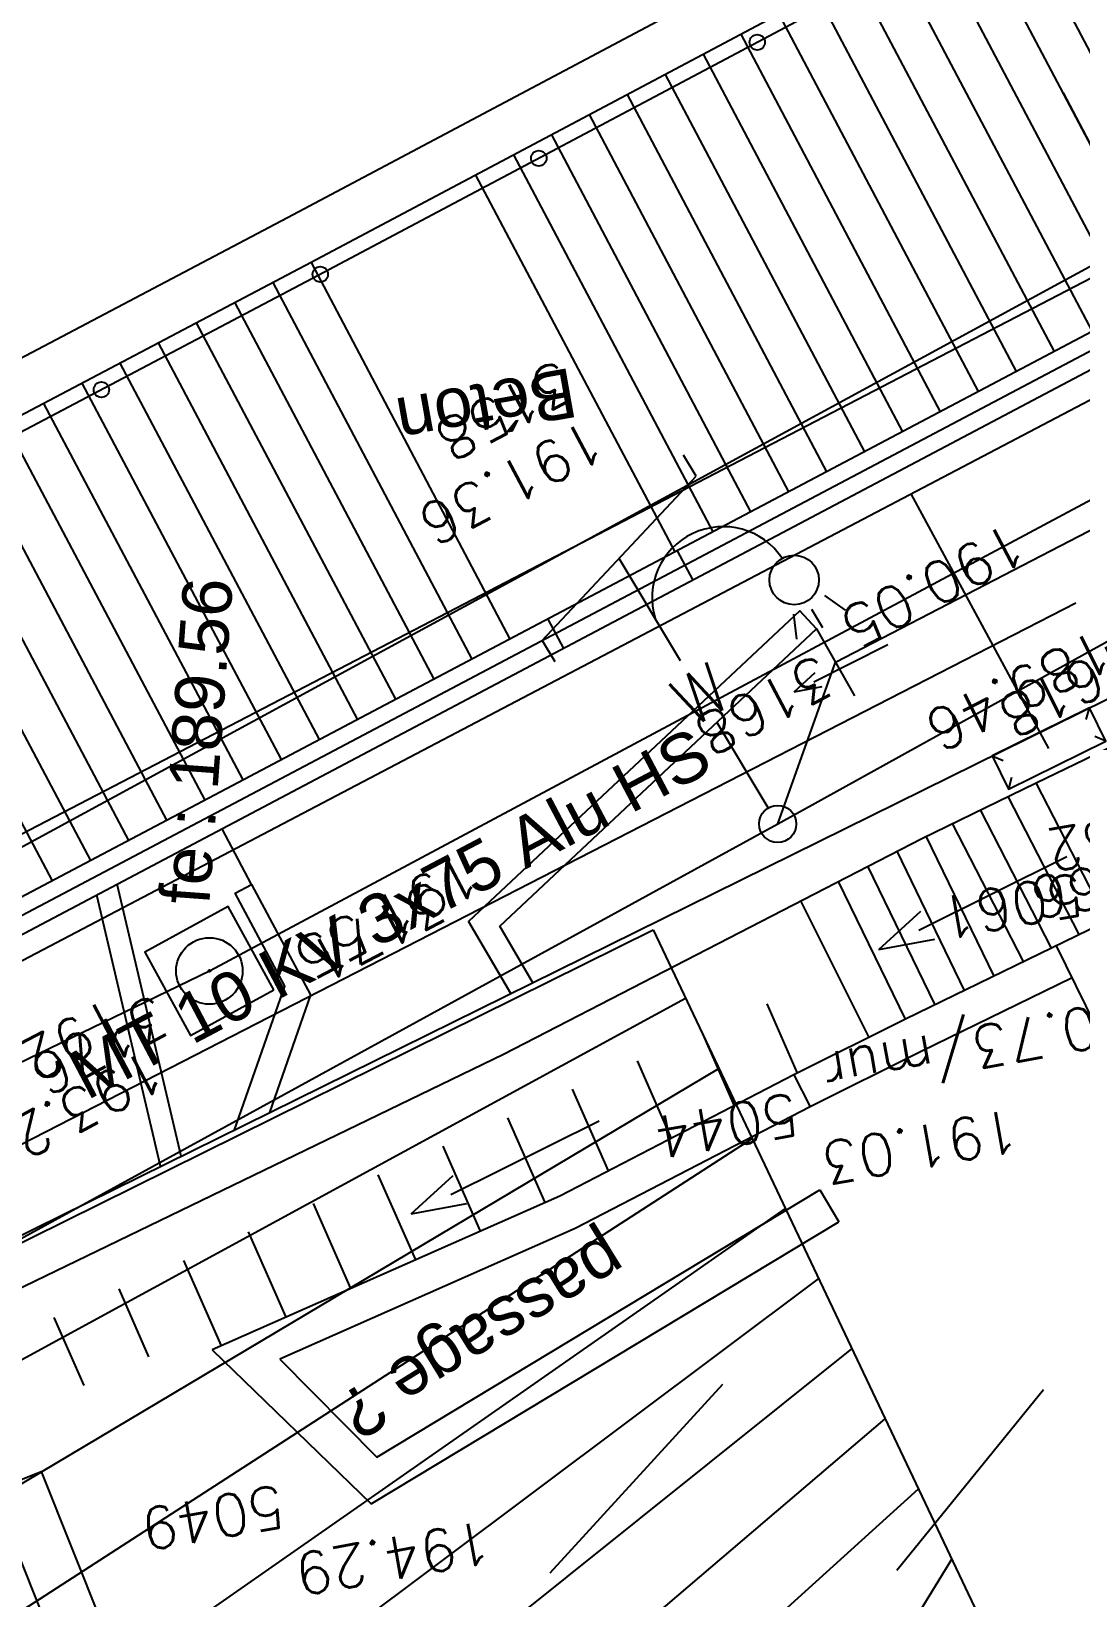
# Model space of a CAD drawing. Extents: x 0 to 613264, y -387505 to 675.
# Drawn here: x 483346 to 491830, y -250316 to -237655 of the extents above; entities that cross this region are included whole.
import ezdxf
from ezdxf.enums import TextEntityAlignment as Align
from ezdxf.lldxf.tags import DXFTag

# ---------------------------------------------------------------- set-up
doc = ezdxf.new("R2010")
doc.units = 0
for name, color, linetype in [('AEP_SSL', 252, 'Continuous'), ('CAB_SSL', 252, 'Continuous'), ('EDF_SSL', 252, 'Texte-Electricite'), ('Fond topo - ASS', 252, 'Continuous'), ('Fond topo - BAT_ANN', 252, 'Continuous'), ('Fond topo - BAT_TXT', 252, 'Continuous'), ('Fond topo - CLO_LEG', 252, 'Continuous'), ('Fond topo - CLO_MUR', 252, 'Continuous'), ('Fond topo - EDF', 252, 'Continuous'), ('Fond topo - ESPACE_BOISE', 252, 'Continuous'), ('Fond topo - GAZ', 252, 'Continuous'), ('Fond topo - TAL_HAC', 252, 'Continuous'), ('Fond topo - VOI_TXT', 252, 'Continuous'), ('Fond topo - Z_500', 252, 'Continuous'), ('GAZ_SSL', 252, 'Texte-GAZ'), ('prlm-VRD', 2, 'Continuous'), ('SA - EBC', 252, 'Continuous'), ('TELECOM_SSL', 252, 'Texte-Telecom'), ('UNITAIRE SSL', 252, 'UNITAIRE')]:
    doc.layers.add(name, color=color, linetype=linetype)
for name, color, linetype, plot in [('Fond topo - N', 252, 'Continuous', False), ('Fond topo - NCACHE', 252, 'Continuous', False), ('Fond topo - ZCACHE', 252, 'Continuous', False)]:
    doc.layers.add(name, color=color, linetype=linetype, plot=plot)
doc.layers.add('Fond topo - P', color=252, linetype='Continuous', lineweight=50)
doc.styles.add('2000_ARIAL', font='arial.ttf', dxfattribs={"height": 0.400000006})
doc.styles.add('Lignes', font='arial.ttf', dxfattribs={"height": 0.35})
doc.styles.add('LignesA', font='arial.ttf', dxfattribs={"height": 0.349999994})
doc.styles.add('SIMPLEX', font='simplex_.ttf', dxfattribs={"height": 1.25})
doc.styles.add('TP-C_Autocad_Standard', font='simplex_.ttf', dxfattribs={"height": 1})
doc.styles.add('Tronçons', font='arial.ttf', dxfattribs={"height": 0.25})
tags = doc.linetypes.add('L1', pattern=[1.0000000298023224, 0.6000000238418579, -0.4000000059604645]).pattern_tags.tags
tags[6:7] = [DXFTag(74, 4), DXFTag(75, 0), DXFTag(340, '0'), DXFTag(46, 0.0), DXFTag(50, 0.0), DXFTag(44, 0.0), DXFTag(45, 0.0)]
tags[4:5] = [DXFTag(74, 4), DXFTag(75, 0), DXFTag(340, '0'), DXFTag(46, 0.0), DXFTag(50, 0.0), DXFTag(44, 0.0), DXFTag(45, 0.0)]
tags = doc.linetypes.add('L16', pattern=[0.37500001490116125, 0.300000011920929, -0.07500000298023224]).pattern_tags.tags
tags[6:7] = [DXFTag(74, 4), DXFTag(75, 0), DXFTag(340, '0'), DXFTag(46, 0.0), DXFTag(50, 0.0), DXFTag(44, 0.0), DXFTag(45, 0.0)]
tags[4:5] = [DXFTag(74, 4), DXFTag(75, 0), DXFTag(340, '0'), DXFTag(46, 0.0), DXFTag(50, 0.0), DXFTag(44, 0.0), DXFTag(45, 0.0)]
tags = doc.linetypes.add('Texte-BT', pattern='A,5,-0.25,["BT",Lignes,S=1,R=0,X=0,Y=-0.18],-1.25', length=6.5).pattern_tags.tags
tags[15:16] = [DXFTag(74, 4), DXFTag(75, 0), DXFTag(340, '0'), DXFTag(46, 0.0), DXFTag(50, 0.0), DXFTag(44, 0.0), DXFTag(45, 0.0)]
tags[4:5] = [DXFTag(74, 4), DXFTag(75, 0), DXFTag(340, '0'), DXFTag(46, 0.0), DXFTag(50, 0.0), DXFTag(44, 0.0), DXFTag(45, 0.0)]
tags = doc.linetypes.add('Texte-Electricite', pattern='A,5,-0.25,["ELEC",Lignes,S=1,R=0,X=0,Y=-0.18],-1.25', length=6.5).pattern_tags.tags
tags[15:16] = [DXFTag(74, 4), DXFTag(75, 0), DXFTag(340, '0'), DXFTag(46, 0.0), DXFTag(50, 0.0), DXFTag(44, 0.0), DXFTag(45, 0.0)]
tags[4:5] = [DXFTag(74, 4), DXFTag(75, 0), DXFTag(340, '0'), DXFTag(46, 0.0), DXFTag(50, 0.0), DXFTag(44, 0.0), DXFTag(45, 0.0)]
tags = doc.linetypes.add('Texte-GAZ', pattern='A,5,-0.25,["GAZ",Lignes,S=1,R=0,X=0,Y=-0.18],-1.25', length=6.5).pattern_tags.tags
tags[15:16] = [DXFTag(74, 4), DXFTag(75, 0), DXFTag(340, '0'), DXFTag(46, 0.0), DXFTag(50, 0.0), DXFTag(44, 0.0), DXFTag(45, 0.0)]
tags[4:5] = [DXFTag(74, 4), DXFTag(75, 0), DXFTag(340, '0'), DXFTag(46, 0.0), DXFTag(50, 0.0), DXFTag(44, 0.0), DXFTag(45, 0.0)]
tags = doc.linetypes.add('Texte-MT', pattern='A,5,-0.25,["MT",Lignes,S=1,R=0,X=0,Y=-0.18],-1.25', length=6.5).pattern_tags.tags
tags[15:16] = [DXFTag(74, 4), DXFTag(75, 0), DXFTag(340, '0'), DXFTag(46, 0.0), DXFTag(50, 0.0), DXFTag(44, 0.0), DXFTag(45, 0.0)]
tags[4:5] = [DXFTag(74, 4), DXFTag(75, 0), DXFTag(340, '0'), DXFTag(46, 0.0), DXFTag(50, 0.0), DXFTag(44, 0.0), DXFTag(45, 0.0)]
tags = doc.linetypes.add('Texte-Telecom', pattern='A,5,-0.25,["TEL",Lignes,S=1,R=0,X=0,Y=-0.18],-1.25', length=6.5).pattern_tags.tags
tags[15:16] = [DXFTag(74, 4), DXFTag(75, 0), DXFTag(340, '0'), DXFTag(46, 0.0), DXFTag(50, 0.0), DXFTag(44, 0.0), DXFTag(45, 0.0)]
tags[4:5] = [DXFTag(74, 4), DXFTag(75, 0), DXFTag(340, '0'), DXFTag(46, 0.0), DXFTag(50, 0.0), DXFTag(44, 0.0), DXFTag(45, 0.0)]
tags = doc.linetypes.add('Texte-TelecomA', pattern='A,5,-0.25,["TEL",LignesA,S=1,R=0,X=0,Y=-0.18],-1.25', length=6.5).pattern_tags.tags
tags[15:16] = [DXFTag(74, 4), DXFTag(75, 0), DXFTag(340, '0'), DXFTag(46, 0.0), DXFTag(50, 0.0), DXFTag(44, 0.0), DXFTag(45, 0.0)]
tags[4:5] = [DXFTag(74, 4), DXFTag(75, 0), DXFTag(340, '0'), DXFTag(46, 0.0), DXFTag(50, 0.0), DXFTag(44, 0.0), DXFTag(45, 0.0)]
tags = doc.linetypes.add('UNITAIRE', pattern='A,0.25,-0.2000000029802322,0,-0.2000000029802322,0.25,-0.300000011920929,["UNI",TP-C_Autocad_Standard,S=0.1500000059604645,R=0,X=-0.1,Y=-0.05],-0.449999988079071', length=1.650000095367432).pattern_tags.tags
tags[23:24] = [DXFTag(74, 4), DXFTag(75, 0), DXFTag(340, '0'), DXFTag(46, 0.0), DXFTag(50, 0.0), DXFTag(44, 0.0), DXFTag(45, 0.0)]
tags[12:13] = [DXFTag(74, 4), DXFTag(75, 0), DXFTag(340, '0'), DXFTag(46, 0.0), DXFTag(50, 0.0), DXFTag(44, 0.0), DXFTag(45, 0.0)]
tags[10:11] = [DXFTag(74, 4), DXFTag(75, 0), DXFTag(340, '0'), DXFTag(46, 0.0), DXFTag(50, 0.0), DXFTag(44, 0.0), DXFTag(45, 0.0)]
tags[8:9] = [DXFTag(74, 4), DXFTag(75, 0), DXFTag(340, '0'), DXFTag(46, 0.0), DXFTag(50, 0.0), DXFTag(44, 0.0), DXFTag(45, 0.0)]
tags[6:7] = [DXFTag(74, 4), DXFTag(75, 0), DXFTag(340, '0'), DXFTag(46, 0.0), DXFTag(50, 0.0), DXFTag(44, 0.0), DXFTag(45, 0.0)]
tags[4:5] = [DXFTag(74, 4), DXFTag(75, 0), DXFTag(340, '0'), DXFTag(46, 0.0), DXFTag(50, 0.0), DXFTag(44, 0.0), DXFTag(45, 0.0)]

# ---------------------------------------------------------------- blocks, each defined once
blk = doc.blocks.new('ASS01')
at = {"ltscale": 2, "flags": 128}
blk.add_lwpolyline([(0.499143, -0.5), (0.499143, 0.4991430000000001), (-0.5000000000000001, 0.4991430000000001), (-0.5000000000000001, -0.5)], close=True, dxfattribs=at)
at = {"ltscale": 2}
for radius in [0.35, 0.01]:
    blk.add_circle((0, 0), radius, dxfattribs=at)
blk = doc.blocks.new('ESC01')
at = {"ltscale": 2}
for p, q in [((1.338104, 0), (0, 0)), ((1.257547, 0.126415), (1.7, 0)), ((1.257547, -0.126415), (1.7, 0))]:
    blk.add_line(p, q, dxfattribs=at)
blk = doc.blocks.new('CLOLEG')
at = {"ltscale": 2}
blk.add_circle((0, 0), 0.0625, dxfattribs=at)
blk = doc.blocks.new('EDF02')
at = {"ltscale": 2}
for p, q in [((0.875, 2.75), (0.875, 2.95)), ((-0.875, 2.25), (0.875, 2.75)), ((0, 1.535431), (0, 2.5)), ((-0.875, 2.25), (-0.875, 2.05)), ((0.978086, 1.392164), (0.895804, 1.204402)), ((1.125, 1.349688), (1.125, 1.178214)), ((1.271914, 1.392164), (1.354196, 1.204402)), ((0, 0.15), (0, 0.9586370000000001))]:
    blk.add_line(p, q, dxfattribs=at)
for centre, radius in [((1.125, 1.625), 0.2), ((0, 0), 0.15)]:
    blk.add_circle(centre, radius, dxfattribs=at)
blk.add_arc((0.557686, 1.79611), 0.574625, 2.870977029506814, 166.0535219962534, dxfattribs=at)
at = {"style": 'SIMPLEX'}
blk.add_text('W', height=0.4, dxfattribs=at).set_placement((0, 1.217323), align=Align.MIDDLE_CENTER)
blk = doc.blocks.new('GAZ06')
at = {"ltscale": 2}
for p, q in [((-0.5, 0.5), (-0.426635, 0.255449)), ((0.4266350000000001, 0.255449), (0.5, 0.5))]:
    blk.add_line(p, q, dxfattribs=at)
at = {"ltscale": 2, "flags": 128}
blk.add_lwpolyline([(-0.5, -0.5), (0.5, -0.5), (0.5, 0.5), (-0.5, 0.5)], close=True, dxfattribs=at)
for points in [[(-0.426635, -0.255449), (-0.5, -0.5)], [(0.5, -0.5), (0.4266350000000001, -0.255449)]]:
    blk.add_lwpolyline(points, dxfattribs=at)
blk = doc.blocks.new('PTOPO')
at = {"layer": 'Fond topo - NCACHE', "style": 'SIMPLEX'}
blk.add_attdef('MAT', text='', height=0.34, dxfattribs=at).set_placement((0.09999999986030161, -0.09999999962747097), align=Align.TOP_LEFT)
at = {"layer": 'Fond topo - ZCACHE', "style": 'SIMPLEX'}
blk.add_attdef('ALT', (0.09999999986030161, 0.09999999962747097), '', height=0.34, dxfattribs=at)
blk = doc.blocks.new('A$C1F970F0F')
at = {"layer": 'SA - EBC'}
h = blk.add_hatch(dxfattribs=at)
h.set_pattern_fill('_USER', color=256, scale=74.99999999999999, angle=-325.7236014113932, style=0, pattern_type=0)
h.set_pattern_definition([(34.27639858860678, (-277130161.1279894, -473864756.7787022), (-42.238928459823, 61.97477650275113), [])])
edge = h.paths.add_edge_path()
edge.add_line((5801.470568619522, -3162.013069131843), (4083.559282644929, -3271.123614088357))
edge.add_line((4083.559282644929, -3271.123614088356), (4014.481307725509, -3717.332461968055))
edge.add_line((4014.48130772551, -3717.332461968055), (3135.517961824245, -3810.19300101904))
edge.add_line((3135.517961824245, -3810.19300101904), (2274.245008604417, -3693.648081323564))
edge.add_line((2274.245008604417, -3693.648081323564), (1554.636776175834, -3420.099318784944))
edge.add_arc((2508.775769578408, -2315.674454232369), 1459.498372788833, 157.1868533427094, 229.1754823893534, ccw=False)
edge.add_arc((1966.013830892235, -2087.371785851423), 870.6752834691503, 94.3015183869224, 157.1868533106914, ccw=False)
edge.add_line((1900.708697991695, -1219.149067345796), (2859.239020416566, -1223.495634912559))
edge.add_arc((3100.860739749298, 1265.329539486049), 2500.526305395239, 264.4549516394795, 302.9422754293212)
edge.add_arc((4209.331858878893, -445.3369775435177), 462.1229708170858, 302.9422754305585, 376.8336969250394)
edge.add_arc((2214.122706379954, -1049.006753214115), 2546.655714682971, 16.8336969158998, 38.14703645440247)
edge.add_arc((3041.32627014761, -399.2990096244524), 1494.806919462396, 38.14703657403813, 72.97328584086019)
edge.add_line((3479.031970107599, 1029.988031775616), (2182.437305702805, 1414.38613606858))
edge.add_line((2182.437305702805, 1414.38613606858), (1056.590900019184, 1822.819186472099))
edge.add_arc((1766.412018482452, 3779.442320525911), 2081.398594438606, 212.7495497786225, 250.0603089288685, ccw=False)
edge.add_line((15.86575126143373, 2653.472571668582), (-104.0907319930869, 3091.26353710603))
edge.add_line((-104.0907319930869, 3091.26353710603), (-169.6986146466322, 3639.54836895815))
edge.add_line((-169.6986146466322, 3639.548368958149), (-35.58090533515337, 6158.014854826562))
edge.add_arc((-194.3533792400212, 7143.826589584332), 998.5156357593988, 279.1493507374978, 373.962283499627)
edge.add_arc((2392.201579171132, 7786.918955579627), 1666.786287877102, 172.6269749467245, 193.9622835974407, ccw=False)
edge.add_arc((-45.50651600643437, 8102.354993671941), 791.2455775503726, -7.373025019439765, 16.43829965925021)
edge.add_line((713.3969204091394, 8326.263765657093), (486.7428317772967, 9142.81155059313))
edge.add_line((486.7428317772967, 9142.811550593131), (1338.845530021721, 9564.23852196786))
edge.add_line((1338.845530021721, 9564.23852196786), (1632.623584095551, 8945.24637913095))
edge.add_line((1632.623584095551, 8945.246379130947), (1394.029444699765, 8829.874494032001))
edge.add_line((1394.029444699765, 8829.874494032001), (1731.997733793977, 8131.230781666551))
edge.add_arc((1233.216649704336, 7889.945865525577), 554.0766919865823, -19.640967550384175, 25.815335324856676, ccw=False)
edge.add_line((1755.055695752756, 7703.706797235046), (1558.214479468655, 6807.520788570679))
edge.add_line((1558.214479468655, 6807.52078857068), (1570.021725572625, 6609.158708993335))
edge.add_line((1570.021725572625, 6609.158708993335), (1852.913141606868, 5734.125706863067))
edge.add_line((1852.913141606869, 5734.125706863067), (2726.748207475315, 4020.986816292172))
edge.add_line((2726.748207475315, 4020.986816292172), (3802.352916265851, 4004.947770972833))
edge.add_arc((8355.58168857983, 5950.706307988518), 4951.552134169374, 203.138762427905, 230.8301436200186)
edge.add_arc((13583.66465597079, 12367.85935474512), 13228.79229856088, 230.8301435441083, 233.1638398044412)
edge.add_line((5652.622255943647, 1780.153648245416), (4998.697813068342, 1820.441475819727))
edge.add_line((4998.697813068342, 1820.441475819727), (4863.841220233488, 767.0816613875431))
edge.add_line((4863.841220233488, 767.0816613875434), (5595.355488733695, 631.185878681516))
edge.add_line((5595.355488733695, 631.1858786815158), (5852.747939948536, -2020.707044821664))
edge.add_line((5852.747939948536, -2020.707044821665), (5881.394298709887, -2966.563612924887))
edge.add_line((5881.394298709887, -2966.563612924887), (5801.470568619523, -3162.013069131842))
at = {"layer": 'AEP_SSL', "elevation": 9.999999999999998e-08, "flags": 128}
blk.add_lwpolyline([(-10084.93277844263, 5093.930148438846), (-9750.791620834418, 5135.5756579271), (-3128.109925920724, 6321.886190847606), (-538.2744943762264, 6794.667455972196), (-236.899884080834, 9072.411970745992), (154.0690051004237, 9291.318023383576), (2068.234834202161, 10286.47979625637), (4929.096988442494, 11795.62350952535), (5831.943443331371, 12343.47571871864), (5644.547691266249, 12887.93525940639), (4850.760829103805, 13701.34358382695)], dxfattribs=at)
at = {"layer": 'CAB_SSL', "elevation": 9.999999999999998e-08, "flags": 128}
blk.add_lwpolyline([(1439.543237064798, 9649.961943709872), (3311.706751861017, 10686.95005152967), (5183.804035844309, 11594.82300480524), (6357.382244577097, 13665.38073194157), (5250.69692415511, 14824.30891710598)], dxfattribs=at)
at = {"layer": 'EDF_SSL', "linetype": 'Texte-BT', "elevation": 9.999999999999998e-08, "flags": 128}
blk.add_lwpolyline([(-10355.65903211059, 43.80952892260893), (-10201.4030772041, 1251.685514822027), (-8720.280241838846, 5090.654580446419), (-8647.88838211094, 5140.669551381001), (-5813.541010319846, 5655.541528388557), (-5754.775129047494, 5632.363405789478), (-5714.151306698284, 5669.525972244278), (-2796.400100172239, 6190.043639552574), (-2733.176347276875, 6173.938624268192), (-2724.610103663505, 6234.621653891018), (-576.9868819294611, 8573.42365167172), (-522.7757441125186, 8575.296708000737), (1439.543237064798, 9649.961943709872), (1486.297190266059, 9780.607536286585), (3247.574149104787, 10693.56387743918), (3311.706751861017, 10686.95005152967), (3338.557006230488, 10734.01793882097), (5093.795445683761, 11622.80777854973), (5197.512327865115, 11601.77622754824)], dxfattribs=at)
at = {"layer": 'EDF_SSL', "linetype": 'Texte-MT', "elevation": 9.999999999999998e-08, "flags": 128}
blk.add_lwpolyline([(-10605.24755893916, -1087.243444949462), (-9871.024919901258, 5454.646601530631), (-9813.117681349795, 5614.486484857796), (-9256.616976485166, 5923.473242253717), (-8799.13613630993, 5646.609576042702), (-8267.576586649942, 5593.500203318741), (-5762.0770564726, 6081.872554389967), (-4183.597292868954, 6396.686264550111), (-3538.986020602817, 6692.687627343169), (-2824.138039855754, 6428.356494820026), (-615.9396546429546, 6802.884084155441), (-262.5046420332196, 8461.235250973023), (-193.4502564723132, 8712.902150223255), (139.2306060843939, 8893.662518143177), (555.9703724045021, 9251.5491897469), (1680.577767184984, 9828.549923444656)], dxfattribs=at)
at = {"layer": 'Fond topo - BAT_ANN', "ltscale": 2, "flags": 128}
for points in [[(1624.281015505571, 10402.22456795179), (1785.71855156261, 10096.59716124425)], [(1593.641353282599, 10385.95765294163), (1755.044805309921, 10080.39477255285)], [(1563.001691116474, 10369.69073773114), (1724.37105910922, 10064.19238413597)], [(1532.362028801997, 10353.42382273831), (1693.697312982696, 10047.98999561026)], [(1501.722366693407, 10337.1569077065), (1663.023566730007, 10031.78760691886)], [(1471.082704435777, 10320.88999251334), (1632.349820586154, 10015.58521830164)], [(1440.443042178146, 10304.62307732017), (1601.676074333465, 9999.382829610247)], [(1409.803379955174, 10288.35616231002), (1571.002328172283, 9983.180440901522)], [(1379.163717732202, 10272.08924729987), (1540.328581971582, 9966.978052484643)], [(1348.524055497448, 10255.82233210237), (1509.654835867934, 9950.775663954599)], [(1317.884393239818, 10239.55541690921), (1478.981089615245, 9934.573275263203)], [(1670.312652354619, 10240.80646388588), (1755.044805309921, 10080.39477255285)], [(1287.244731108352, 10223.28850188172), (1448.307343454062, 9918.370886554478)], [(1256.60506888538, 10207.02158687157), (1417.633597218703, 9902.168497954586)], [(1225.965406650625, 10190.75467167407), (1386.959851057521, 9885.966109245861)], [(1195.310577124907, 10174.4797042813), (1356.251503159092, 9869.766327263691)], [(1062.288726471121, 10103.85702141489), (1223.07919562209, 9799.428507952138)], [(1031.446400542352, 10087.56698326108), (1192.236869784826, 9783.138469780994)], [(1000.604074699541, 10071.27694518577), (1161.394543885167, 9766.84843190603)], [(969.503813931403, 10054.96556244839), (1130.482285709306, 9750.900870705545)], [(938.6456648861625, 10038.70537645832), (1099.655890927543, 9734.580705708953)], [(907.7875158014037, 10022.4451907601), (1068.829496185985, 9718.260540799536)], [(876.9293666646573, 10006.18500478736), (1038.003101278058, 9701.940375637261)], [(846.0712176714045, 9989.924819071803), (1007.176706571159, 9685.620210910854)], [(815.2130686261639, 9973.664633081735), (976.3503116632313, 9669.30004574858)], [(784.3549195982525, 9957.404447183171), (945.5239168814679, 9652.97988075199)], [(753.4967705530119, 9941.1442611931), (914.6975221225813, 9636.659715751064)], [(722.6386214682534, 9924.884075494878), (883.8711272666415, 9620.339550863308)], [(691.7804724230127, 9908.623889504808), (853.0447325077548, 9604.019385862384)], [(1705.795368912478, 9571.519992373504), (1648.440418650891, 9683.072089135343)], [(1660.845560787858, 9549.596701445633), (1603.444767251061, 9661.237960877439)], [(1683.343386424691, 9560.513765491745), (1625.942592979399, 9672.15502490622)], [(1638.347735024861, 9538.679637233841), (1580.946941579569, 9650.320896648316)], [(1614.497788087553, 9526.99526081632), (1559.665207708403, 9639.993940676288)], [(1590.605160356664, 9515.371666199353), (1536.000387554355, 9627.900881085774)], [(1566.712532546051, 9503.748071787057), (1512.377923351433, 9615.72053480619)], [(1542.819904700779, 9492.12447719175), (1488.755459240016, 9603.540188509278)], [(1458.095913637259, 9587.73134328089), (1513.224920404852, 9477.344283773644)], [(1430.666133511239, 9504.6624418072), (1455.377278266416, 9448.505373186495)], [(1378.274200842769, 9481.608093429208), (1404.436037585839, 9422.154268335136)], [(1325.882267973956, 9458.553744994366), (1353.494797111149, 9395.803163444783)], [(1273.490335305486, 9435.499396616371), (1302.553556579613, 9369.452058754772)], [(1221.098402493521, 9412.445047981188), (1251.288733890075, 9343.836307517868)], [(1168.706469733544, 9389.390699620522), (1198.935509404393, 9320.693992820943)], [(1116.314537035962, 9366.336350963678), (1146.582285124599, 9297.551678085027)], [(1063.922604275985, 9343.282002603013), (1094.229060621589, 9274.409363296596)], [(1011.530671516008, 9320.227654242348), (1041.875836250289, 9251.267048578009)], [(959.1387387387019, 9297.173305790177), (989.5226118561136, 9228.124733863755)], [(906.7468059787249, 9274.118957429511), (930.9127896488928, 9219.200788651802)], [(854.3548732811427, 9251.064608772667), (878.5208568889159, 9196.146440291137)]]:
    blk.add_lwpolyline(points, dxfattribs=at)
at = {"layer": 'Fond topo - CLO_LEG', "ltscale": 2, "flags": 128}
blk.add_lwpolyline([(4609.443979181777, 11957.01626146176), (4313.550286367527, 11805.28795668567), (3690.848490931359, 11478.25182000402), (3317.164256270522, 11283.14708826495), (2119.856912719963, 10649.23186858012), (1656.488594373566, 10405.73756444531), (1067.899312652667, 10093.24939813078), (664.0017681120657, 9880.422337695813), (-27.73943790527574, 9513.066147539055)], dxfattribs=at)
at = {"layer": 'Fond topo - CLO_MUR', "ltscale": 2, "flags": 128}
for points in [[(5465.549613253605, 12474.19582546324), (5466.20159341714, 12470.82504405249), (5485.012802482019, 12432.08181404536), (5147.245088363499, 12256.60818126065), (4706.331216941859, 12020.77417470959), (4308.01640459436, 11815.93590567596), (3685.281740870245, 11488.88250697762), (3311.579770983847, 11293.7685153111), (2114.258378153738, 10659.84585739836), (1650.884008099408, 10416.34837312654), (1062.288726471121, 10103.85702141489), (658.3905618021624, 9891.029634244256), (-44.67906745291248, 9517.657369937187), (-233.0470592291902, 9410.614689816382), (-267.4422742572942, 9402.988878921342), (-656.6401166823937, 9198.857165579479), (-849.7747484592646, 9090.052396377278), (-1204.120025584123, 8870.368878144942), (-1365.540933047162, 8744.316578333805), (-1532.84212559242, 8598.704129215486), (-1971.468451961153, 8153.961829416945)], [(-281.6492086445198, 9441.834648156311), (-281.6492085301377, 9441.834648134649), (-247.9421907940427, 9449.307878024008), (-64.42639369319909, 9553.593232271387), (639.2189400198265, 9927.27123031366), (1043.119223444727, 10140.09973397636), (1631.735005117872, 10452.60196933622), (2095.130052114215, 10696.1103191113), (3292.499446349973, 11330.05839145263), (3666.262011568545, 11525.20402047415), (4289.108974895842, 11852.3163978885), (4687.580625236486, 12057.23532257713), (5128.124931732131, 12292.87773260613), (5430.701914742416, 12450.0694363887), (5424.425741832001, 12462.99572983214)], [(1358.231050921731, 9870.811868022416), (1370.840885352169, 9846.937361129392)], [(1241.400460134019, 9522.102911768285), (1214.864625701976, 9567.382448642602), (1470.915307284133, 9807.577257093119), (1457.310095509923, 9822.23666403649), (1189.5365598673, 9571.045345023802), (1223.412923311174, 9513.2402643121)], [(1253.652909836127, 9815.57667278795), (1266.262744209718, 9791.702166095267)], [(1470.915307284133, 9807.577257093119), (1501.679073270863, 9753.637815475717)], [(543.336743348578, 9177.287630536717), (1747.332292093591, 9771.380814391207)], [(732.8838507178107, 8865.155235093578), (595.3259708752812, 9160.785681295785), (737.578162402113, 9231.731968847243), (1217.726218410347, 9463.79058476511), (1556.072659400261, 9638.250657519135), (1648.440418524726, 9683.07208896966), (1759.410090392238, 9736.920094260773)], [(1014.032529612884, 9601.007673705053), (990.2977471894185, 9645.945315412024)], [(957.1255441760288, 9381.465383881132), (905.5462224641867, 9601.1819743731)], [(1000.402230242198, 9402.819602541753), (1041.104576916074, 9518.90517739789), (1000.818066997228, 9593.909928999055), (1014.032529612884, 9601.007673705053), (1061.934846007618, 9511.823940610844), (1028.592552368274, 9416.729685839036)], [(940.555601985867, 9373.289199340543), (889.0964960550937, 9592.493697303515)], [(1700.719025808311, 9568.941283694114), (1542.819904666121, 9492.12447700874), (1452.517680262894, 9447.026147970038), (1263.286443597237, 9349.139797085616), (982.3025048299423, 9224.933144608973)], [(1759.443819141705, 8904.349472096485), (1807.655939581415, 9261.003958187346), (1664.931378744111, 9551.352733037122)], [(1677.654052126906, 9525.470623994222), (1555.642102465763, 9466.112672793273), (1465.658941677169, 9421.173688877394), (1275.822620816573, 9322.974337417198), (1037.079754408209, 9217.440005686187)], [(1452.517680262894, 9447.026147970038), (1465.658941768675, 9421.173688860064)], [(1037.079754408209, 9217.440005686187), (1115.561449535527, 9138.236521896913), (1473.488335273934, 9354.139356361607)], [(1473.488335273934, 9354.139356361607), (1488.983679088155, 9328.450948125617)], [(982.3025048299423, 9224.933144608973), (1110.856234607069, 9100.363061183216), (1488.983679088155, 9328.450948125617)], [(760.2481739915858, 7513.759078786084), (911.6172146149553, 7717.613269527478), (968.5417524853899, 7791.605425125225), (1132.544240507754, 8006.320289522051), (1200.212336887852, 8140.674424090401), (1003.555058804727, 8613.927797948883), (804.9846325464036, 9110.986891361494), (843.9875010506925, 9126.568170044851), (1042.450676435169, 8629.777545778661), (1246.39239084399, 8138.994263528957), (1168.295787706707, 7983.934462845054), (1001.87482606627, 7766.053291485148), (945.1241530469063, 7692.287130478191), (785.1692813735144, 7476.870088785063)]]:
    blk.add_lwpolyline(points, dxfattribs=at)
for points in [[(5037.901368189549, 11434.99966236873), (4901.482932229619, 11702.08155606513, 0.4408759077093375), (4852.073352692626, 11715.65429483119), (4531.074621625821, 11546.47251400931), (3842.227432746877, 11181.95041819285), (2874.836182173553, 10670.71991317125), (2410.572044058754, 10426.65528477042), (1817.217704785017, 10113.23554419794), (827.0181642921361, 9590.240352949855), (301.3726525477136, 9311.952168075477), (-352.514414567152, 8967.401368955278), (-495.2551212900817, 8885.75198039298), (-691.5337179913729, 8788.112899655554), (-943.3679943129957, 8627.169263686741), (-1139.935060322241, 8462.868634681954), (-1302.024025612243, 8329.133974476836), (-1398.986804936686, 8233.001725301163), (-1545.470906406368, 8100.855449415369), (-1680.34240924014, 7950.306013078191), (-1696.657958781737, 7932.869054613364), (-1810.126125579658, 7806.729356369272)], [(5013.825255209256, 11422.77896469174), (4877.437909864564, 11689.79998837054, 0.4670975133110565), (4865.919644789434, 11692.43144885021), (4543.683351222046, 11522.59741292852), (3854.856025139035, 11158.0858281669), (2887.425667904645, 10646.83465197935), (2423.159229822375, 10402.76881448345), (1829.828384811742, 10089.36148399731), (839.627998774562, 9566.36584633135), (313.9825353927495, 9288.077672203526), (-339.9278280315693, 8943.514597832656), (-344.5537284656002, 8940.867922541265)]]:
    blk.add_lwpolyline(points, format="xyb", dxfattribs=at)
at = {"layer": 'Fond topo - CLO_MUR', "linetype": 'L16', "ltscale": 2, "flags": 128}
blk.add_lwpolyline([(5025.863311662313, 11428.88931358465), (4889.460420998565, 11695.94077227442, 0.4473470729667258), (4858.886594798165, 11703.98494727169), (4537.378986432597, 11534.53496351466), (3848.541729017476, 11170.01812326055), (2881.130925070296, 10658.77728242721), (2416.865636968988, 10414.71204952677), (1823.523044898893, 10101.29851431556), (833.3230814872522, 9578.303099459758), (307.6775940159844, 9300.014920130836), (-346.2211213998748, 8955.457983176035), (-348.5341102885664, 8954.134774798182)], format="xyb", dxfattribs=at)
at = {"layer": 'Fond topo - ESPACE_BOISE', "linetype": 'L1', "ltscale": 2, "flags": 128}
blk.add_lwpolyline([(5801.470568619522, -3162.013069131843), (4083.559282644929, -3271.123614088356), (4014.48130772551, -3717.332461968055), (3135.517961824245, -3810.19300101904), (2274.245008604417, -3693.648081323564), (1554.636776175834, -3420.099318784944, -0.3248648439675891), (1163.447808694293, -1749.787382690587, -0.2814891279475962), (1900.708697991695, -1219.149067345796), (2859.239020416566, -1223.495634912559, 0.1695292870025676), (4460.631470672048, -833.159289007697, 0.3340686001642133), (4651.652558133293, -311.5085830883972, 0.09326601102169153), (4216.884593398947, 524.0158635944096, 0.153138720952933), (3479.031970107599, 1029.988031775616), (2182.437305702805, 1414.38613606858), (1056.590900019184, 1822.819186472099, -0.1642525569996709), (15.86575126143373, 2653.472571668582), (-104.0907319930869, 3091.26353710603), (-169.6986146466322, 3639.548368958149), (-35.58090533515337, 6158.014854826562, 0.4390366150430304), (774.660880078399, 7384.751557306568, -0.09336270405047195), (739.1967976091219, 8000.81547627212, 0.104271961321091), (713.3969204091394, 8326.263765657093), (486.7428317772967, 9142.811550593131), (1338.845530021721, 9564.23852196786), (1632.623584095551, 8945.246379130947), (1394.029444699765, 8829.874494032001), (1731.997733793977, 8131.23078166655, -0.2009829630843761), (1755.055695752756, 7703.706797235046), (1558.214479468655, 6807.52078857068), (1570.021725572625, 6609.158708993335), (1852.913141606869, 5734.125706863067), (2726.748207475315, 4020.986816292172), (3802.352916265851, 4004.947770972833, 0.121417881002313), (5228.074839294609, 2111.882341611708, 0.01018302282179253), (5652.622255943647, 1780.153648245416), (4998.697813068342, 1820.441475819727), (4863.841220233488, 767.0816613875434), (5595.355488733695, 631.1858786815158), (5852.747939948536, -2020.707044821665), (5881.394298709887, -2966.563612924887)], format="xyb", close=True, dxfattribs=at)
at = {"layer": 'Fond topo - TAL_HAC', "ltscale": 2, "flags": 128}
for points in [[(1255.512918664242, 9044.742594390482), (1395.276991280525, 9197.129853553073)], [(1535.786596393849, 9046.821507699871), (1654.350826854447, 9192.916049551473)]]:
    blk.add_lwpolyline(points, dxfattribs=at)
at = {"layer": 'GAZ_SSL', "linetype": 'Texte-GAZ', "elevation": 9.999999999999998e-08, "flags": 128}
blk.add_lwpolyline([(-10544.31541955609, 4849.463266287231), (-2844.361894995576, 6215.21841119217), (-619.059840477988, 6565.404650589751), (-558.7307695276991, 6580.824982418972), (-429.4804532838041, 7139.21704900553), (-208.0795472043819, 8868.909145672174), (360.6838398219811, 9157.908141542406), (425.0188701159018, 9327.634198507636), (4535.248673246207, 11485.07622468802), (4713.322312771974, 11477.46920417039), (5559.734467376861, 11914.17321717021), (6091.203610633145, 12178.61605624058), (6292.964946063797, 12126.43026770143), (6627.254129528154, 11179.86214373141), (7472.768662736402, 9124.4680223983), (7947.08689338462, 9062.48922912452), (8070.821797205262, 8793.497098507169), (8796.806101210752, 9110.108422938276), (9553.586430744355, 9252.290517349746)], dxfattribs=at)
at = {"layer": 'GAZ_SSL', "elevation": 9.999999999999998e-08, "flags": 128}
blk.add_lwpolyline([(1658.850724457627, 9710.981265745359), (1547.380856526068, 9916.757199891292)], dxfattribs=at)
at = {"layer": 'TELECOM_SSL', "linetype": 'Texte-TelecomA', "elevation": 9.999999999999998e-08, "flags": 128}
blk.add_lwpolyline([(-602.8459704198781, 8853.919766512181), (4716.766687317957, 11744.41824542672)], dxfattribs=at)
at = {"layer": 'UNITAIRE SSL', "ltscale": 2, "elevation": 9.999999999999998e-08, "flags": 128}
blk.add_lwpolyline([(-11203.91773647134, 7315.685859797379), (-9597.069181515135, 5578.000029566199), (-4253.21502402568, 6800.480356718023), (-825.2436658591316, 8394.239986691146), (171.1164741383718, 9139.45160219944), (980.7416491537941, 9531.509848289672), (2024.282900487725, 10089.44453603433), (2846.979589107878, 10509.95143402664), (3831.564375096907, 11032.01955007647), (4688.744355396339, 11539.16604167907), (5726.983094904664, 12644.47229064644), (4820.214794965383, 13573.50486951124)], dxfattribs=at)
at = {"layer": 'Fond topo - ASS', "ltscale": 2, "xscale": 76.82318467247609, "yscale": 76.82318467247609, "zscale": 99.99999999999997, "rotation": 28.77963257017089}
blk.add_blockref('ASS01', (980.068310939743, 9531.139989129519), dxfattribs=at)
at = {"layer": 'Fond topo - BAT_ANN', "ltscale": 2}
for p, xscale, yscale, zscale, rotation in [((1528.486490901802, 9794.978486847986), 49.99999999999998, 49.99999999999998, 99.99999999999997, 206.9117114062321), ((1673.400329477315, 9623.651046813899), 99.99999999999999, 99.99999999999999, 99.99999999999999, 206.3660487596225), ((1295.128652153441, 9409.974332580676), 99.99999999999999, 99.99999999999999, 99.99999999999999, 206.3660487596225)]:
    blk.add_blockref('ESC01', p, dxfattribs=dict(at, xscale=xscale, yscale=yscale, zscale=zscale, rotation=rotation))
at = {"layer": 'Fond topo - CLO_LEG', "ltscale": 2}
for p, xscale, yscale, zscale, rotation in [((1423.006041406551, 10281.77925091676), 99.99999999999999, 99.99999999999999, 99.99999999999999, 207.9642970157706), ((1246.358048408537, 10187.99499559973), 99.99999999999999, 99.99999999999999, 99.99999999999999, 207.9642970157706), ((1069.710055278812, 10094.21074021285), 99.99999999999999, 99.99999999999999, 99.99999999999999, 207.9642970157706), ((892.774441101746, 10000.97027398317), 100, 100, 100, 207.7862388843329)]:
    blk.add_blockref('CLOLEG', p, dxfattribs=dict(at, xscale=xscale, yscale=yscale, zscale=zscale, rotation=rotation))
at = {"layer": 'Fond topo - EDF', "ltscale": 2, "xscale": 100, "yscale": 100, "zscale": 100, "rotation": 30.83207818750101}
blk.add_blockref('EDF02', (1439.543237064798, 9649.961943709872), dxfattribs=at)
at = {"layer": 'Fond topo - GAZ', "ltscale": 2, "xscale": 87.75607661035183, "yscale": 30, "zscale": 99.99999999999997, "rotation": 206.3258616941337}
blk.add_blockref('GAZ06', (1658.850724457627, 9710.981265745359), dxfattribs=at)
at = {"layer": 'Fond topo - P', "ltscale": 2}
ref = blk.add_blockref('PTOPO', (1291.78556059149, 9991.821267139596), dxfattribs=dict(at, xscale=99.99999999999999, yscale=99.99999999999999, zscale=99.99999999999999, rotation=207.901206608672))
ref.add_attrib('MAT', '3158', dxfattribs={"layer": 'Fond topo - N', "color": 0, "ltscale": 2, "height": 33.99999999999999, "rotation": 207.9012065810393, "style": 'SIMPLEX'}).set_placement((1278.268518559422, 9995.979340355485), align=Align.TOP_LEFT)
ref.add_attrib('ALT', '191.36', (1287.627487056544, 9978.304225049465), dxfattribs={"layer": 'Fond topo - Z_500', "color": 0, "ltscale": 2, "height": 33.99999999999999, "rotation": 207.9012065810393, "style": 'SIMPLEX'})
ref = blk.add_blockref('PTOPO', (1501.679073270863, 9753.637815475717), dxfattribs=dict(at, xscale=99.99999999999999, yscale=99.99999999999999, zscale=99.99999999999999, rotation=207.901206608672))
ref.add_attrib('MAT', '3168', dxfattribs={"layer": 'Fond topo - N', "color": 0, "ltscale": 2, "height": 33.99999999999999, "rotation": 207.9012065810393, "style": 'SIMPLEX'}).set_placement((1488.162031273454, 9757.79588887462), align=Align.TOP_LEFT)
ref.add_attrib('ALT', '190.05', (1628.7999278481, 9895.059513190092), dxfattribs={"layer": 'Fond topo - Z_500', "color": 0, "ltscale": 2, "height": 33.99999999999999, "rotation": 207.9012065810393, "style": 'SIMPLEX'})
ref = blk.add_blockref('PTOPO', (1744.230058030426, 9779.970909740068), dxfattribs=dict(at, xscale=99.99999999999996, yscale=99.99999999999996, zscale=99.99999999999996, rotation=271.1633260406457))
ref.add_attrib('MAT', '1618', dxfattribs={"layer": 'Fond topo - N', "color": 0, "ltscale": 2, "height": 33.99999999999999, "rotation": 206.4312388993272, "style": 'SIMPLEX'}).set_placement((1734.435143884707, 9769.769946313843), align=Align.TOP_LEFT)
ref.add_attrib('ALT', '189.46', (1699.141475704683, 9808.725143571093), dxfattribs={"layer": 'Fond topo - Z_500', "color": 0, "ltscale": 2, "height": 33.99999999999999, "rotation": 206.4312388993272, "style": 'SIMPLEX'})
ref = blk.add_blockref('PTOPO', (1759.097300858168, 9633.327011590562), dxfattribs=dict(at, xscale=99.99999999999996, yscale=99.99999999999996, zscale=99.99999999999996, rotation=254.7355593312191))
ref.add_attrib('MAT', '882', dxfattribs={"layer": 'Fond topo - N', "color": 0, "ltscale": 2, "height": 33.99999999999999, "rotation": 190.0034722032809, "style": 'SIMPLEX'}).set_placement((1746.817347259399, 9626.312545486317), align=Align.TOP_LEFT)
ref.add_attrib('ALT', '189.66', (1799.931579851596, 9634.198630719346), dxfattribs={"layer": 'Fond topo - Z_500', "color": 0, "ltscale": 2, "height": 33.99999999999999, "rotation": 190.0034722032809, "style": 'SIMPLEX'})
ref = blk.add_blockref('PTOPO', (1189.5365598673, 9571.045345023802), dxfattribs=dict(at, xscale=99.99999999999999, yscale=99.99999999999999, zscale=99.99999999999999, rotation=207.901206608672))
ref.add_attrib('MAT', '3171', dxfattribs={"layer": 'Fond topo - N', "color": 0, "ltscale": 2, "height": 33.99999999999999, "rotation": 207.9012065810393, "style": 'SIMPLEX'}).set_placement((1176.019517904549, 9575.203418605715), align=Align.TOP_LEFT)
ref.add_attrib('ALT', '191.55', (1186.812949038925, 9627.513551024913), dxfattribs={"layer": 'Fond topo - Z_500', "color": 0, "ltscale": 2, "height": 33.99999999999999, "rotation": 207.9012065810393, "style": 'SIMPLEX'})
ref = blk.add_blockref('PTOPO', (1700.719025808311, 9568.941283694114), dxfattribs=dict(at, xscale=99.99999999999999, yscale=99.99999999999999, zscale=99.99999999999999, rotation=190.0656205306616))
ref.add_attrib('MAT', '5061', dxfattribs={"layer": 'Fond topo - N', "color": 0, "ltscale": 2, "height": 33.99999999999999, "rotation": 190.0656204987762, "style": 'SIMPLEX'}).set_placement((1689.1251839473, 9577.039606165623), align=Align.TOP_LEFT)
ref.add_attrib('ALT', '190.73/mur', (1752.391700658323, 9513.404086461498), dxfattribs={"layer": 'Fond topo - Z_500', "color": 0, "ltscale": 2, "height": 33.99999999999999, "rotation": 190.0656204987762, "style": 'SIMPLEX'})
ref = blk.add_blockref('PTOPO', (964.8943590521683, 9478.980119176307), dxfattribs=dict(at, xscale=99.99999999999999, yscale=99.99999999999999, zscale=99.99999999999999, rotation=207.901206608672))
ref.add_attrib('MAT', '3176', dxfattribs={"layer": 'Fond topo - N', "color": 0, "ltscale": 2, "height": 33.99999999999999, "rotation": 207.9012065810393, "style": 'SIMPLEX'}).set_placement((951.3773170318824, 9483.138192579541), align=Align.TOP_LEFT)
ref.add_attrib('ALT', '192.38', (900.819676688982, 9511.21949111618), dxfattribs={"layer": 'Fond topo - Z_500', "color": 0, "ltscale": 2, "height": 33.99999999999999, "rotation": 207.9012065810393, "style": 'SIMPLEX'})
ref = blk.add_blockref('PTOPO', (778.4910878746981, 9402.96644416379), dxfattribs=dict(at, xscale=99.99999999999999, yscale=99.99999999999999, zscale=99.99999999999999, rotation=207.901206608672))
ref.add_attrib('MAT', '3180', dxfattribs={"layer": 'Fond topo - N', "color": 0, "ltscale": 2, "height": 33.99999999999999, "rotation": 207.9012065810393, "style": 'SIMPLEX'}).set_placement((764.9740458197537, 9407.124517384014), align=Align.TOP_LEFT)
ref.add_attrib('ALT', '193.25', (931.9882258083327, 9469.322479333647), dxfattribs={"layer": 'Fond topo - Z_500', "color": 0, "ltscale": 2, "height": 33.99999999999999, "rotation": 207.9012065810393, "style": 'SIMPLEX'})
ref = blk.add_blockref('PTOPO', (1470.41412935727, 9391.248137140568), dxfattribs=dict(at, xscale=99.99999999999994, yscale=99.99999999999994, zscale=99.99999999999994, rotation=190.0656205306617))
ref.add_attrib('MAT', '5044', dxfattribs={"layer": 'Fond topo - N', "color": 0, "ltscale": 2, "height": 33.99999999999999, "rotation": 190.0656204987762, "style": 'SIMPLEX'}).set_placement((1458.82028752537, 9399.346459890927), align=Align.TOP_LEFT)
ref.add_attrib('ALT', '191.03', (1631.272532788352, 9419.715825855154), dxfattribs={"layer": 'Fond topo - Z_500', "color": 0, "ltscale": 2, "height": 33.99999999999999, "rotation": 190.0656204987762, "style": 'SIMPLEX'})
ref = blk.add_blockref('PTOPO', (1054.767221047153, 9074.236708868553), dxfattribs=dict(at, xscale=99.99999999999994, yscale=99.99999999999994, zscale=99.99999999999994, rotation=190.0656205306617))
ref.add_attrib('MAT', '5049', dxfattribs={"layer": 'Fond topo - N', "color": 0, "ltscale": 2, "height": 33.99999999999999, "rotation": 190.0656204987762, "style": 'SIMPLEX'}).set_placement((1043.173379215253, 9082.335031618912), align=Align.TOP_LEFT)
ref.add_attrib('ALT', '194.29', (1204.928215274373, 9087.118750477313), dxfattribs={"layer": 'Fond topo - Z_500', "color": 0, "ltscale": 2, "height": 33.99999999999999, "rotation": 190.0656204987762, "style": 'SIMPLEX'})
at = {"layer": 'EDF_SSL', "style": 'Tronçons'}
blk.add_text('MT 10 KV 3x75 Alu HS', height=39.99999999999999, rotation=27.79254400632183, dxfattribs=at).set_placement((880.9024251099606, 9426.181268953123))
at = {"layer": 'Fond topo - BAT_TXT', "style": '2000_ARIAL'}
blk.add_text('passage ?', height=39.99999999999999, rotation=211.6335842754165, dxfattribs=at).set_placement((1300.542082981742, 9320.1028161342))
at = {"layer": 'Fond topo - VOI_TXT', "style": '2000_ARIAL'}
blk.add_text('Béton', height=39.99999999999999, rotation=190.0656205035111, dxfattribs=at).set_placement((1272.474274098013, 10018.89216959139))
at = {"layer": 'UNITAIRE SSL', "style": 'Tronçons'}
blk.add_text('fe : 189.56', height=39.99999999999999, rotation=85.82684068059174, dxfattribs=at).set_placement((979.9091148631869, 9583.830574147327))

msp = doc.modelspace()

# ---------------------------------------------------------------- block references
at = {"layer": 'prlm-VRD', "xscale": 9.999999999999998, "yscale": 9.999999999999998, "zscale": 9.999999999999998}
msp.add_blockref('A$C1F970F0F', (474984.9359816406, -340561.1028248291, -9.999999999999997e-07), dxfattribs=at)

doc.saveas('drawing.dxf')
